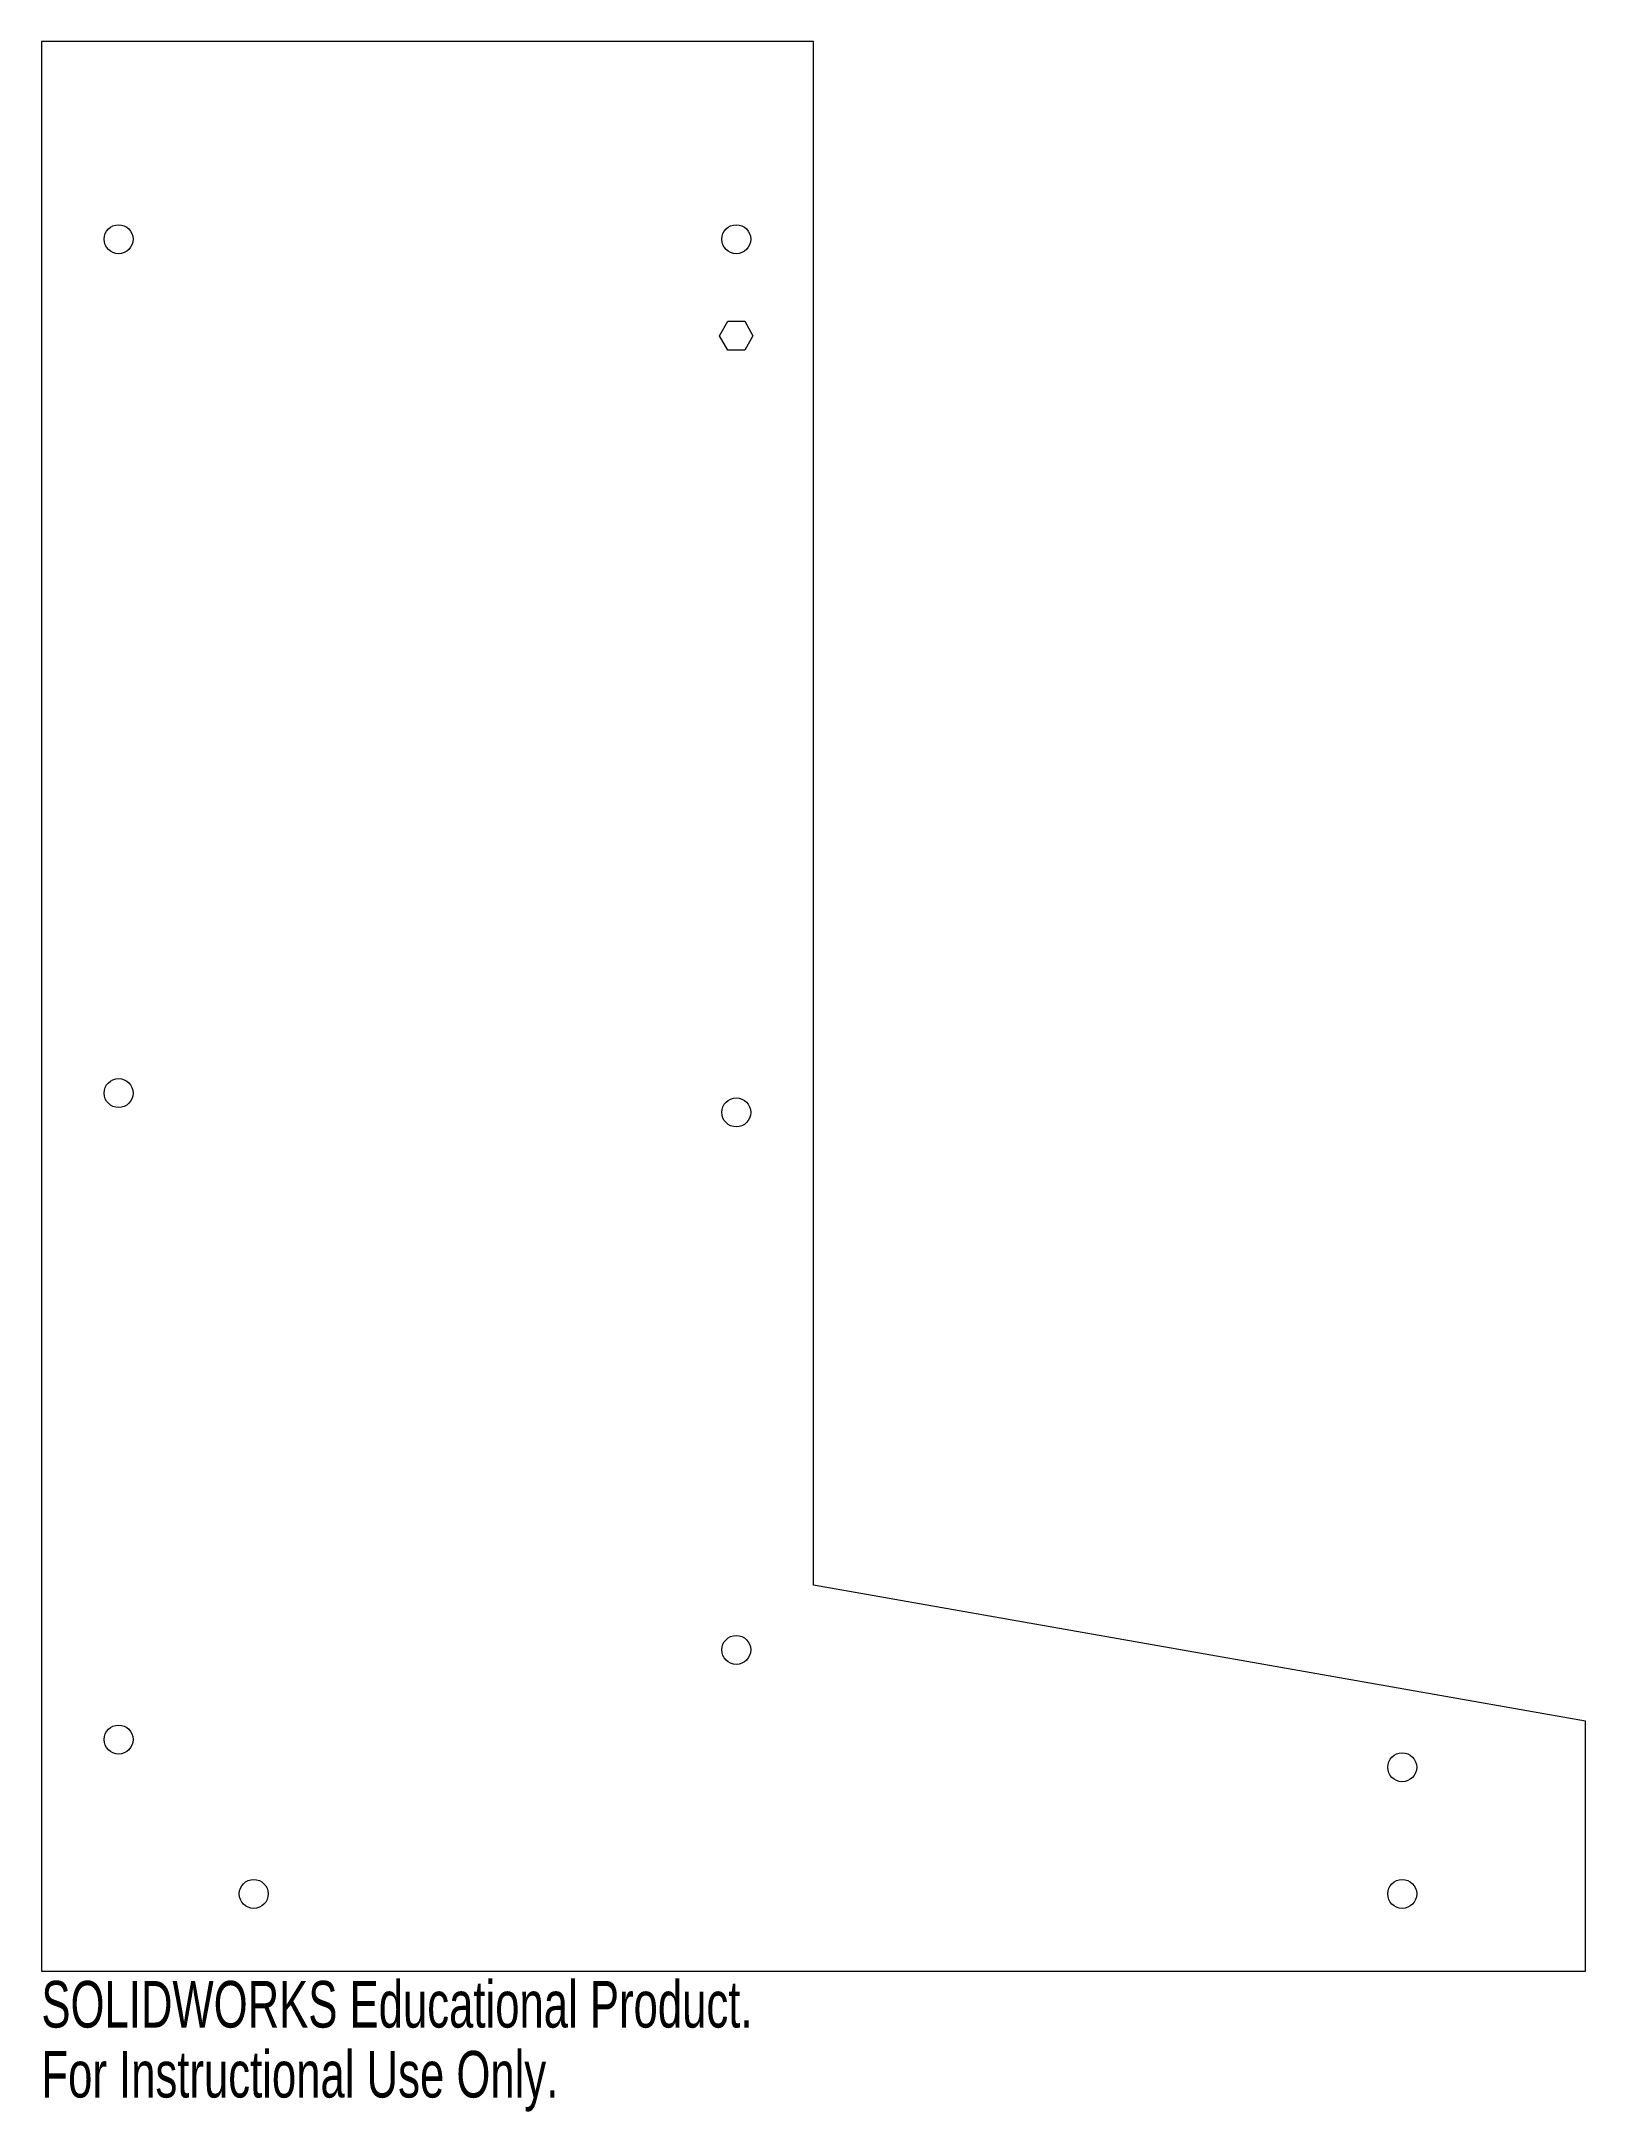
# Model space of a CAD drawing. Header units: millimetres. Extents: x 0 to 160, y -15 to 200.
import ezdxf

# ---------------------------------------------------------------- set-up
doc = ezdxf.new("R2010")
doc.units = ezdxf.units.MM
doc.styles.add('SLDTEXTSTYLE0', font='TXT', dxfattribs={"width": 0.7})

msp = doc.modelspace()

# ---------------------------------------------------------------- linework, layer by layer
at = {"color": 7, "linetype": 'Continuous', "lineweight": 15}
for p, q in [((0, 200), (0, 0)), ((80, 200), (0, 200)), ((80, 40), (80, 200)), ((70.27, 169.5), (71.13, 171)), ((71.13, 171), (72.87, 171)), ((72.87, 171), (73.73, 169.5)), ((71.13, 168), (70.27, 169.5)), ((72.87, 168), (71.13, 168)), ((73.73, 169.5), (72.87, 168)), ((160, 25.89), (80, 40)), ((160, 0), (160, 25.89)), ((0, 0), (160, 0))]:
    msp.add_line(p, q, dxfattribs=at)
for centre in [(8, 179.5), (72, 179.5), (8, 91), (72, 89), (72, 33.29), (8, 24), (141, 21.12), (22, 8), (141, 8)]:
    msp.add_circle(centre, 1.5, dxfattribs=at)

# ---------------------------------------------------------------- texts
at = {"color": 7, "linetype": 'Continuous', "char_height": 4.8336, "attachment_point": 1, "style": 'SLDTEXTSTYLE0'}
for s, insert in [('SOLIDWORKS Educational Product.', (0, -1.02)), ('For Instructional Use Only.', (0, -8.27))]:
    msp.add_mtext(s, dxfattribs=dict(at, insert=insert))

doc.saveas('drawing.dxf')
